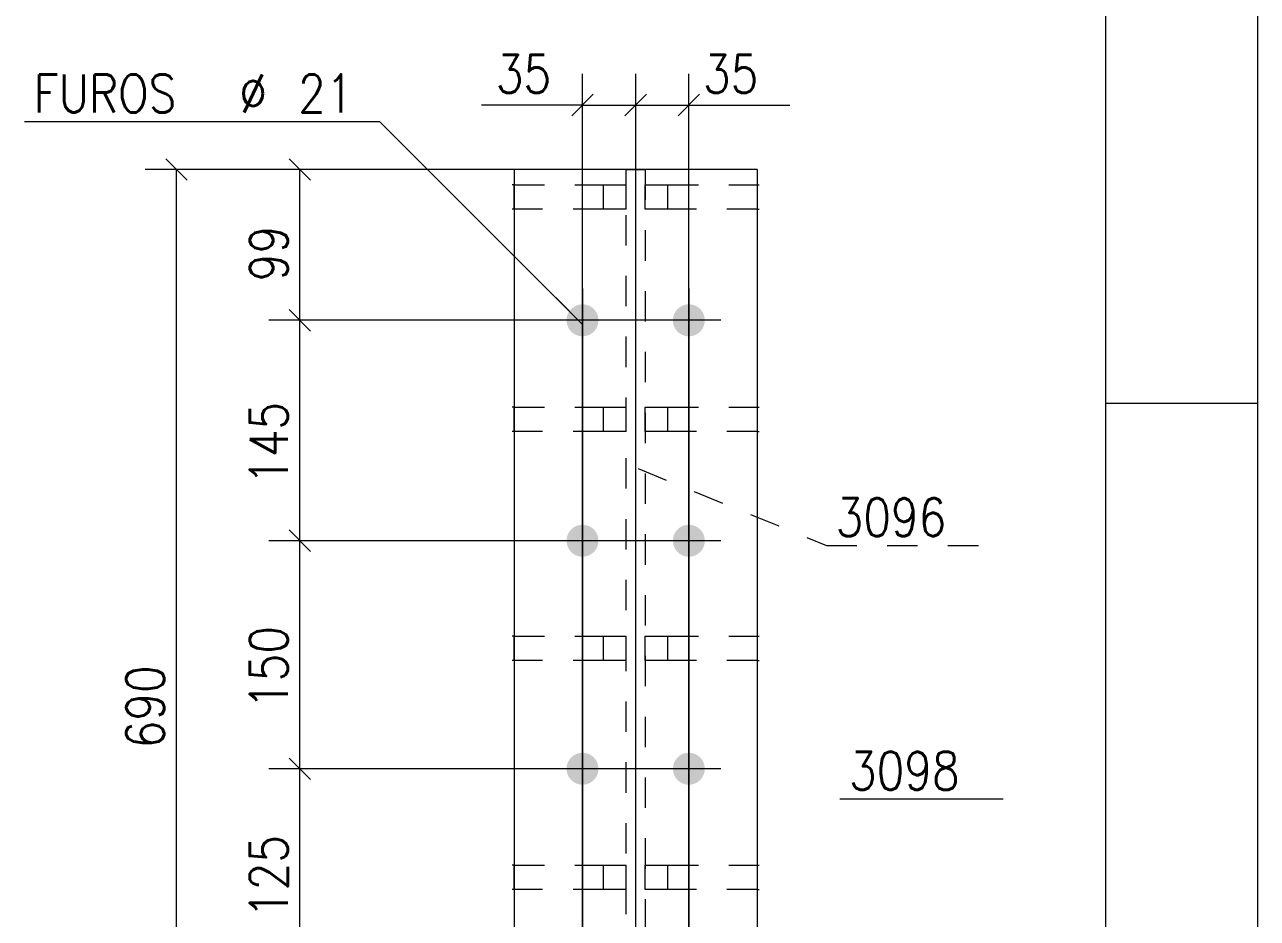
# Model space of a CAD drawing. Header units: millimetres. Extents: x 2 to 845, y 5 to 599.
# Drawn here: x 763.8 to 845, y 268.1 to 326.9 of the extents above; entities that cross this region are included whole.
import ezdxf

# ---------------------------------------------------------------- set-up
doc = ezdxf.new("R2010")
doc.units = ezdxf.units.MM
doc.linetypes.add('XKITLINE00', pattern=[0])
doc.linetypes.add('XKITLINE02', pattern=[4, 2, -2])
for name, color, linetype, lineweight in [('Cota', 4, 'Continuous', 0), ('Marca da peça', 2, 'Continuous', 0), ('Marca do parafuso', 4, 'Continuous', 0), ('Outro tipo de objeto', 7, 'Continuous', 0), ('Parafuso', 3, 'Continuous', 0), ('Peça', 2, 'Continuous', 0)]:
    doc.layers.add(name, color=color, linetype=linetype, lineweight=lineweight)
doc.styles.add('ROMANS', font='ROMANS__.TTF')

msp = doc.modelspace()

# ---------------------------------------------------------------- hatches: boundary and pattern name
at = {"layer": 'Parafuso'}
for points in [[(801.622, 307.421), (801.622, 307.395), (801.62, 307.369), (801.618, 307.343), (801.615, 307.318), (801.611, 307.292), (801.607, 307.267), (801.603, 307.241), (801.597, 307.216), (801.591, 307.191), (801.585, 307.166), (801.578, 307.142), (801.57, 307.117), (801.561, 307.093), (801.552, 307.068), (801.543, 307.044), (801.533, 307.021), (801.522, 306.997), (801.511, 306.974), (801.499, 306.951), (801.486, 306.929), (801.473, 306.906), (801.46, 306.885), (801.446, 306.863), (801.431, 306.842), (801.416, 306.821), (801.401, 306.8), (801.384, 306.78), (801.368, 306.76), (801.351, 306.741), (801.333, 306.722), (801.315, 306.704), (801.297, 306.686), (801.278, 306.668), (801.259, 306.651), (801.239, 306.635), (801.219, 306.619), (801.198, 306.603), (801.177, 306.588), (801.156, 306.573), (801.135, 306.559), (801.113, 306.546), (801.09, 306.533), (801.068, 306.52), (801.045, 306.508), (801.022, 306.497), (800.998, 306.486), (800.975, 306.476), (800.951, 306.467), (800.927, 306.458), (800.902, 306.449), (800.878, 306.442), (800.853, 306.434), (800.828, 306.428), (800.803, 306.422), (800.778, 306.416), (800.752, 306.412), (800.727, 306.408), (800.701, 306.404), (800.676, 306.401), (800.65, 306.399), (800.624, 306.398), (800.599, 306.397), (800.573, 306.396), (800.547, 306.397), (800.521, 306.398), (800.496, 306.399), (800.47, 306.401), (800.444, 306.404), (800.419, 306.408), (800.393, 306.412), (800.368, 306.416), (800.343, 306.422), (800.318, 306.428), (800.293, 306.434), (800.268, 306.442), (800.243, 306.449), (800.219, 306.458), (800.195, 306.467), (800.171, 306.476), (800.147, 306.486), (800.124, 306.497), (800.101, 306.508), (800.078, 306.52), (800.055, 306.533), (800.033, 306.546), (800.011, 306.559), (799.989, 306.573), (799.968, 306.588), (799.947, 306.603), (799.927, 306.619), (799.907, 306.635), (799.887, 306.651), (799.868, 306.668), (799.849, 306.686), (799.83, 306.704), (799.812, 306.722), (799.795, 306.741), (799.778, 306.76), (799.761, 306.78), (799.745, 306.8), (799.729, 306.821), (799.714, 306.842), (799.7, 306.863), (799.686, 306.885), (799.672, 306.906), (799.659, 306.929), (799.647, 306.951), (799.635, 306.974), (799.624, 306.997), (799.613, 307.021), (799.603, 307.044), (799.593, 307.068), (799.584, 307.093), (799.576, 307.117), (799.568, 307.142), (799.561, 307.166), (799.554, 307.191), (799.548, 307.216), (799.543, 307.241), (799.538, 307.267), (799.534, 307.292), (799.531, 307.318), (799.528, 307.343), (799.526, 307.369), (799.524, 307.395), (799.523, 307.421), (799.523, 307.446), (799.523, 307.472), (799.524, 307.498), (799.526, 307.524), (799.528, 307.549), (799.531, 307.575), (799.534, 307.6), (799.538, 307.626), (799.543, 307.651), (799.548, 307.676), (799.554, 307.701), (799.561, 307.726), (799.568, 307.751), (799.576, 307.776), (799.584, 307.8), (799.593, 307.824), (799.603, 307.848), (799.613, 307.872), (799.624, 307.895), (799.635, 307.918), (799.647, 307.941), (799.659, 307.964), (799.672, 307.986), (799.686, 308.008), (799.7, 308.03), (799.714, 308.051), (799.729, 308.072), (799.745, 308.092), (799.761, 308.112), (799.778, 308.132), (799.795, 308.151), (799.812, 308.17), (799.83, 308.189), (799.849, 308.207), (799.868, 308.224), (799.887, 308.241), (799.907, 308.258), (799.927, 308.274), (799.947, 308.29), (799.968, 308.305), (799.989, 308.319), (800.011, 308.333), (800.033, 308.347), (800.055, 308.36), (800.078, 308.372), (800.101, 308.384), (800.124, 308.395), (800.147, 308.406), (800.171, 308.416), (800.195, 308.426), (800.219, 308.435), (800.243, 308.443), (800.268, 308.451), (800.293, 308.458), (800.318, 308.465), (800.343, 308.471), (800.368, 308.476), (800.393, 308.481), (800.419, 308.485), (800.444, 308.488), (800.47, 308.491), (800.496, 308.493), (800.521, 308.495), (800.547, 308.496), (800.573, 308.496), (800.599, 308.496), (800.624, 308.495), (800.65, 308.493), (800.676, 308.491), (800.701, 308.488), (800.727, 308.485), (800.752, 308.481), (800.778, 308.476), (800.803, 308.471), (800.828, 308.465), (800.853, 308.458), (800.878, 308.451), (800.902, 308.443), (800.927, 308.435), (800.951, 308.426), (800.975, 308.416), (800.998, 308.406), (801.022, 308.395), (801.045, 308.384), (801.068, 308.372), (801.09, 308.36), (801.113, 308.347), (801.135, 308.333), (801.156, 308.319), (801.177, 308.305), (801.198, 308.29), (801.219, 308.274), (801.239, 308.258), (801.259, 308.241), (801.278, 308.224), (801.297, 308.207), (801.315, 308.189), (801.333, 308.17), (801.351, 308.151), (801.368, 308.132), (801.384, 308.112), (801.401, 308.092), (801.416, 308.072), (801.431, 308.051), (801.446, 308.03), (801.46, 308.008), (801.473, 307.986), (801.486, 307.964), (801.499, 307.941), (801.511, 307.918), (801.522, 307.895), (801.533, 307.872), (801.543, 307.848), (801.552, 307.824), (801.561, 307.8), (801.57, 307.776), (801.578, 307.751), (801.585, 307.726), (801.591, 307.701), (801.597, 307.676), (801.603, 307.651), (801.607, 307.626), (801.611, 307.6), (801.615, 307.575), (801.618, 307.549), (801.62, 307.524), (801.622, 307.498), (801.622, 307.472), (801.623, 307.446)], [(808.622, 307.421), (808.622, 307.395), (808.62, 307.369), (808.618, 307.343), (808.615, 307.318), (808.611, 307.292), (808.607, 307.267), (808.603, 307.241), (808.597, 307.216), (808.591, 307.191), (808.585, 307.166), (808.578, 307.142), (808.57, 307.117), (808.561, 307.093), (808.552, 307.068), (808.543, 307.044), (808.533, 307.021), (808.522, 306.997), (808.511, 306.974), (808.499, 306.951), (808.486, 306.929), (808.473, 306.906), (808.46, 306.885), (808.446, 306.863), (808.431, 306.842), (808.416, 306.821), (808.401, 306.8), (808.384, 306.78), (808.368, 306.76), (808.351, 306.741), (808.333, 306.722), (808.315, 306.704), (808.297, 306.686), (808.278, 306.668), (808.259, 306.651), (808.239, 306.635), (808.219, 306.619), (808.198, 306.603), (808.177, 306.588), (808.156, 306.573), (808.135, 306.559), (808.113, 306.546), (808.09, 306.533), (808.068, 306.52), (808.045, 306.508), (808.022, 306.497), (807.998, 306.486), (807.975, 306.476), (807.951, 306.467), (807.927, 306.458), (807.902, 306.449), (807.878, 306.442), (807.853, 306.434), (807.828, 306.428), (807.803, 306.422), (807.778, 306.416), (807.752, 306.412), (807.727, 306.408), (807.701, 306.404), (807.676, 306.401), (807.65, 306.399), (807.624, 306.398), (807.599, 306.397), (807.573, 306.396), (807.547, 306.397), (807.521, 306.398), (807.496, 306.399), (807.47, 306.401), (807.444, 306.404), (807.419, 306.408), (807.393, 306.412), (807.368, 306.416), (807.343, 306.422), (807.318, 306.428), (807.293, 306.434), (807.268, 306.442), (807.243, 306.449), (807.219, 306.458), (807.195, 306.467), (807.171, 306.476), (807.147, 306.486), (807.124, 306.497), (807.101, 306.508), (807.078, 306.52), (807.055, 306.533), (807.033, 306.546), (807.011, 306.559), (806.989, 306.573), (806.968, 306.588), (806.947, 306.603), (806.927, 306.619), (806.907, 306.635), (806.887, 306.651), (806.868, 306.668), (806.849, 306.686), (806.83, 306.704), (806.812, 306.722), (806.795, 306.741), (806.778, 306.76), (806.761, 306.78), (806.745, 306.8), (806.729, 306.821), (806.714, 306.842), (806.7, 306.863), (806.686, 306.885), (806.672, 306.906), (806.659, 306.929), (806.647, 306.951), (806.635, 306.974), (806.624, 306.997), (806.613, 307.021), (806.603, 307.044), (806.593, 307.068), (806.584, 307.093), (806.576, 307.117), (806.568, 307.142), (806.561, 307.166), (806.554, 307.191), (806.548, 307.216), (806.543, 307.241), (806.538, 307.267), (806.534, 307.292), (806.531, 307.318), (806.528, 307.343), (806.526, 307.369), (806.524, 307.395), (806.523, 307.421), (806.523, 307.446), (806.523, 307.472), (806.524, 307.498), (806.526, 307.524), (806.528, 307.549), (806.531, 307.575), (806.534, 307.6), (806.538, 307.626), (806.543, 307.651), (806.548, 307.676), (806.554, 307.701), (806.561, 307.726), (806.568, 307.751), (806.576, 307.776), (806.584, 307.8), (806.593, 307.824), (806.603, 307.848), (806.613, 307.872), (806.624, 307.895), (806.635, 307.918), (806.647, 307.941), (806.659, 307.964), (806.672, 307.986), (806.686, 308.008), (806.7, 308.03), (806.714, 308.051), (806.729, 308.072), (806.745, 308.092), (806.761, 308.112), (806.778, 308.132), (806.795, 308.151), (806.812, 308.17), (806.83, 308.189), (806.849, 308.207), (806.868, 308.224), (806.887, 308.241), (806.907, 308.258), (806.927, 308.274), (806.947, 308.29), (806.968, 308.305), (806.989, 308.319), (807.011, 308.333), (807.033, 308.347), (807.055, 308.36), (807.078, 308.372), (807.101, 308.384), (807.124, 308.395), (807.147, 308.406), (807.171, 308.416), (807.195, 308.426), (807.219, 308.435), (807.243, 308.443), (807.268, 308.451), (807.293, 308.458), (807.318, 308.465), (807.343, 308.471), (807.368, 308.476), (807.393, 308.481), (807.419, 308.485), (807.444, 308.488), (807.47, 308.491), (807.496, 308.493), (807.521, 308.495), (807.547, 308.496), (807.573, 308.496), (807.599, 308.496), (807.624, 308.495), (807.65, 308.493), (807.676, 308.491), (807.701, 308.488), (807.727, 308.485), (807.752, 308.481), (807.778, 308.476), (807.803, 308.471), (807.828, 308.465), (807.853, 308.458), (807.878, 308.451), (807.902, 308.443), (807.927, 308.435), (807.951, 308.426), (807.975, 308.416), (807.998, 308.406), (808.022, 308.395), (808.045, 308.384), (808.068, 308.372), (808.09, 308.36), (808.113, 308.347), (808.135, 308.333), (808.156, 308.319), (808.177, 308.305), (808.198, 308.29), (808.219, 308.274), (808.239, 308.258), (808.259, 308.241), (808.278, 308.224), (808.297, 308.207), (808.315, 308.189), (808.333, 308.17), (808.351, 308.151), (808.368, 308.132), (808.384, 308.112), (808.401, 308.092), (808.416, 308.072), (808.431, 308.051), (808.446, 308.03), (808.46, 308.008), (808.473, 307.986), (808.486, 307.964), (808.499, 307.941), (808.511, 307.918), (808.522, 307.895), (808.533, 307.872), (808.543, 307.848), (808.552, 307.824), (808.561, 307.8), (808.57, 307.776), (808.578, 307.751), (808.585, 307.726), (808.591, 307.701), (808.597, 307.676), (808.603, 307.651), (808.607, 307.626), (808.611, 307.6), (808.615, 307.575), (808.618, 307.549), (808.62, 307.524), (808.622, 307.498), (808.622, 307.472), (808.623, 307.446)], [(801.622, 292.921), (801.622, 292.895), (801.62, 292.869), (801.618, 292.843), (801.615, 292.818), (801.611, 292.792), (801.607, 292.767), (801.603, 292.741), (801.597, 292.716), (801.591, 292.691), (801.585, 292.666), (801.578, 292.642), (801.57, 292.617), (801.561, 292.593), (801.552, 292.568), (801.543, 292.544), (801.533, 292.521), (801.522, 292.497), (801.511, 292.474), (801.499, 292.451), (801.486, 292.429), (801.473, 292.406), (801.46, 292.385), (801.446, 292.363), (801.431, 292.342), (801.416, 292.321), (801.401, 292.3), (801.384, 292.28), (801.368, 292.26), (801.351, 292.241), (801.333, 292.222), (801.315, 292.204), (801.297, 292.186), (801.278, 292.168), (801.259, 292.151), (801.239, 292.135), (801.219, 292.119), (801.198, 292.103), (801.177, 292.088), (801.156, 292.073), (801.135, 292.059), (801.113, 292.046), (801.09, 292.033), (801.068, 292.02), (801.045, 292.008), (801.022, 291.997), (800.998, 291.986), (800.975, 291.976), (800.951, 291.967), (800.927, 291.958), (800.902, 291.949), (800.878, 291.942), (800.853, 291.934), (800.828, 291.928), (800.803, 291.922), (800.778, 291.916), (800.752, 291.912), (800.727, 291.908), (800.701, 291.904), (800.676, 291.901), (800.65, 291.899), (800.624, 291.898), (800.599, 291.897), (800.573, 291.896), (800.547, 291.897), (800.521, 291.898), (800.496, 291.899), (800.47, 291.901), (800.444, 291.904), (800.419, 291.908), (800.393, 291.912), (800.368, 291.916), (800.343, 291.922), (800.318, 291.928), (800.293, 291.934), (800.268, 291.942), (800.243, 291.949), (800.219, 291.958), (800.195, 291.967), (800.171, 291.976), (800.147, 291.986), (800.124, 291.997), (800.101, 292.008), (800.078, 292.02), (800.055, 292.033), (800.033, 292.046), (800.011, 292.059), (799.989, 292.073), (799.968, 292.088), (799.947, 292.103), (799.927, 292.119), (799.907, 292.135), (799.887, 292.151), (799.868, 292.168), (799.849, 292.186), (799.83, 292.204), (799.812, 292.222), (799.795, 292.241), (799.778, 292.26), (799.761, 292.28), (799.745, 292.3), (799.729, 292.321), (799.714, 292.342), (799.7, 292.363), (799.686, 292.385), (799.672, 292.406), (799.659, 292.429), (799.647, 292.451), (799.635, 292.474), (799.624, 292.497), (799.613, 292.521), (799.603, 292.544), (799.593, 292.568), (799.584, 292.593), (799.576, 292.617), (799.568, 292.642), (799.561, 292.666), (799.554, 292.691), (799.548, 292.716), (799.543, 292.741), (799.538, 292.767), (799.534, 292.792), (799.531, 292.818), (799.528, 292.843), (799.526, 292.869), (799.524, 292.895), (799.523, 292.921), (799.523, 292.946), (799.523, 292.972), (799.524, 292.998), (799.526, 293.024), (799.528, 293.049), (799.531, 293.075), (799.534, 293.1), (799.538, 293.126), (799.543, 293.151), (799.548, 293.176), (799.554, 293.201), (799.561, 293.226), (799.568, 293.251), (799.576, 293.276), (799.584, 293.3), (799.593, 293.324), (799.603, 293.348), (799.613, 293.372), (799.624, 293.395), (799.635, 293.418), (799.647, 293.441), (799.659, 293.464), (799.672, 293.486), (799.686, 293.508), (799.7, 293.53), (799.714, 293.551), (799.729, 293.572), (799.745, 293.592), (799.761, 293.612), (799.778, 293.632), (799.795, 293.651), (799.812, 293.67), (799.83, 293.689), (799.849, 293.707), (799.868, 293.724), (799.887, 293.741), (799.907, 293.758), (799.927, 293.774), (799.947, 293.79), (799.968, 293.805), (799.989, 293.819), (800.011, 293.833), (800.033, 293.847), (800.055, 293.86), (800.078, 293.872), (800.101, 293.884), (800.124, 293.895), (800.147, 293.906), (800.171, 293.916), (800.195, 293.926), (800.219, 293.935), (800.243, 293.943), (800.268, 293.951), (800.293, 293.958), (800.318, 293.965), (800.343, 293.971), (800.368, 293.976), (800.393, 293.981), (800.419, 293.985), (800.444, 293.988), (800.47, 293.991), (800.496, 293.993), (800.521, 293.995), (800.547, 293.996), (800.573, 293.996), (800.599, 293.996), (800.624, 293.995), (800.65, 293.993), (800.676, 293.991), (800.701, 293.988), (800.727, 293.985), (800.752, 293.981), (800.778, 293.976), (800.803, 293.971), (800.828, 293.965), (800.853, 293.958), (800.878, 293.951), (800.902, 293.943), (800.927, 293.935), (800.951, 293.926), (800.975, 293.916), (800.998, 293.906), (801.022, 293.895), (801.045, 293.884), (801.068, 293.872), (801.09, 293.86), (801.113, 293.847), (801.135, 293.833), (801.156, 293.819), (801.177, 293.805), (801.198, 293.79), (801.219, 293.774), (801.239, 293.758), (801.259, 293.741), (801.278, 293.724), (801.297, 293.707), (801.315, 293.689), (801.333, 293.67), (801.351, 293.651), (801.368, 293.632), (801.384, 293.612), (801.401, 293.592), (801.416, 293.572), (801.431, 293.551), (801.446, 293.53), (801.46, 293.508), (801.473, 293.486), (801.486, 293.464), (801.499, 293.441), (801.511, 293.418), (801.522, 293.395), (801.533, 293.372), (801.543, 293.348), (801.552, 293.324), (801.561, 293.3), (801.57, 293.276), (801.578, 293.251), (801.585, 293.226), (801.591, 293.201), (801.597, 293.176), (801.603, 293.151), (801.607, 293.126), (801.611, 293.1), (801.615, 293.075), (801.618, 293.049), (801.62, 293.024), (801.622, 292.998), (801.622, 292.972), (801.623, 292.946)], [(808.622, 292.921), (808.622, 292.895), (808.62, 292.869), (808.618, 292.843), (808.615, 292.818), (808.611, 292.792), (808.607, 292.767), (808.603, 292.741), (808.597, 292.716), (808.591, 292.691), (808.585, 292.666), (808.578, 292.642), (808.57, 292.617), (808.561, 292.593), (808.552, 292.568), (808.543, 292.544), (808.533, 292.521), (808.522, 292.497), (808.511, 292.474), (808.499, 292.451), (808.486, 292.429), (808.473, 292.406), (808.46, 292.385), (808.446, 292.363), (808.431, 292.342), (808.416, 292.321), (808.401, 292.3), (808.384, 292.28), (808.368, 292.26), (808.351, 292.241), (808.333, 292.222), (808.315, 292.204), (808.297, 292.186), (808.278, 292.168), (808.259, 292.151), (808.239, 292.135), (808.219, 292.119), (808.198, 292.103), (808.177, 292.088), (808.156, 292.073), (808.135, 292.059), (808.113, 292.046), (808.09, 292.033), (808.068, 292.02), (808.045, 292.008), (808.022, 291.997), (807.998, 291.986), (807.975, 291.976), (807.951, 291.967), (807.927, 291.958), (807.902, 291.949), (807.878, 291.942), (807.853, 291.934), (807.828, 291.928), (807.803, 291.922), (807.778, 291.916), (807.752, 291.912), (807.727, 291.908), (807.701, 291.904), (807.676, 291.901), (807.65, 291.899), (807.624, 291.898), (807.599, 291.897), (807.573, 291.896), (807.547, 291.897), (807.521, 291.898), (807.496, 291.899), (807.47, 291.901), (807.444, 291.904), (807.419, 291.908), (807.393, 291.912), (807.368, 291.916), (807.343, 291.922), (807.318, 291.928), (807.293, 291.934), (807.268, 291.942), (807.243, 291.949), (807.219, 291.958), (807.195, 291.967), (807.171, 291.976), (807.147, 291.986), (807.124, 291.997), (807.101, 292.008), (807.078, 292.02), (807.055, 292.033), (807.033, 292.046), (807.011, 292.059), (806.989, 292.073), (806.968, 292.088), (806.947, 292.103), (806.927, 292.119), (806.907, 292.135), (806.887, 292.151), (806.868, 292.168), (806.849, 292.186), (806.83, 292.204), (806.812, 292.222), (806.795, 292.241), (806.778, 292.26), (806.761, 292.28), (806.745, 292.3), (806.729, 292.321), (806.714, 292.342), (806.7, 292.363), (806.686, 292.385), (806.672, 292.406), (806.659, 292.429), (806.647, 292.451), (806.635, 292.474), (806.624, 292.497), (806.613, 292.521), (806.603, 292.544), (806.593, 292.568), (806.584, 292.593), (806.576, 292.617), (806.568, 292.642), (806.561, 292.666), (806.554, 292.691), (806.548, 292.716), (806.543, 292.741), (806.538, 292.767), (806.534, 292.792), (806.531, 292.818), (806.528, 292.843), (806.526, 292.869), (806.524, 292.895), (806.523, 292.921), (806.523, 292.946), (806.523, 292.972), (806.524, 292.998), (806.526, 293.024), (806.528, 293.049), (806.531, 293.075), (806.534, 293.1), (806.538, 293.126), (806.543, 293.151), (806.548, 293.176), (806.554, 293.201), (806.561, 293.226), (806.568, 293.251), (806.576, 293.276), (806.584, 293.3), (806.593, 293.324), (806.603, 293.348), (806.613, 293.372), (806.624, 293.395), (806.635, 293.418), (806.647, 293.441), (806.659, 293.464), (806.672, 293.486), (806.686, 293.508), (806.7, 293.53), (806.714, 293.551), (806.729, 293.572), (806.745, 293.592), (806.761, 293.612), (806.778, 293.632), (806.795, 293.651), (806.812, 293.67), (806.83, 293.689), (806.849, 293.707), (806.868, 293.724), (806.887, 293.741), (806.907, 293.758), (806.927, 293.774), (806.947, 293.79), (806.968, 293.805), (806.989, 293.819), (807.011, 293.833), (807.033, 293.847), (807.055, 293.86), (807.078, 293.872), (807.101, 293.884), (807.124, 293.895), (807.147, 293.906), (807.171, 293.916), (807.195, 293.926), (807.219, 293.935), (807.243, 293.943), (807.268, 293.951), (807.293, 293.958), (807.318, 293.965), (807.343, 293.971), (807.368, 293.976), (807.393, 293.981), (807.419, 293.985), (807.444, 293.988), (807.47, 293.991), (807.496, 293.993), (807.521, 293.995), (807.547, 293.996), (807.573, 293.996), (807.599, 293.996), (807.624, 293.995), (807.65, 293.993), (807.676, 293.991), (807.701, 293.988), (807.727, 293.985), (807.752, 293.981), (807.778, 293.976), (807.803, 293.971), (807.828, 293.965), (807.853, 293.958), (807.878, 293.951), (807.902, 293.943), (807.927, 293.935), (807.951, 293.926), (807.975, 293.916), (807.998, 293.906), (808.022, 293.895), (808.045, 293.884), (808.068, 293.872), (808.09, 293.86), (808.113, 293.847), (808.135, 293.833), (808.156, 293.819), (808.177, 293.805), (808.198, 293.79), (808.219, 293.774), (808.239, 293.758), (808.259, 293.741), (808.278, 293.724), (808.297, 293.707), (808.315, 293.689), (808.333, 293.67), (808.351, 293.651), (808.368, 293.632), (808.384, 293.612), (808.401, 293.592), (808.416, 293.572), (808.431, 293.551), (808.446, 293.53), (808.46, 293.508), (808.473, 293.486), (808.486, 293.464), (808.499, 293.441), (808.511, 293.418), (808.522, 293.395), (808.533, 293.372), (808.543, 293.348), (808.552, 293.324), (808.561, 293.3), (808.57, 293.276), (808.578, 293.251), (808.585, 293.226), (808.591, 293.201), (808.597, 293.176), (808.603, 293.151), (808.607, 293.126), (808.611, 293.1), (808.615, 293.075), (808.618, 293.049), (808.62, 293.024), (808.622, 292.998), (808.622, 292.972), (808.623, 292.946)], [(801.622, 277.921), (801.622, 277.895), (801.62, 277.869), (801.618, 277.843), (801.615, 277.818), (801.611, 277.792), (801.607, 277.767), (801.603, 277.741), (801.597, 277.716), (801.591, 277.691), (801.585, 277.666), (801.578, 277.642), (801.57, 277.617), (801.561, 277.593), (801.552, 277.568), (801.543, 277.544), (801.533, 277.521), (801.522, 277.497), (801.511, 277.474), (801.499, 277.451), (801.486, 277.429), (801.473, 277.406), (801.46, 277.385), (801.446, 277.363), (801.431, 277.342), (801.416, 277.321), (801.401, 277.3), (801.384, 277.28), (801.368, 277.26), (801.351, 277.241), (801.333, 277.222), (801.315, 277.204), (801.297, 277.186), (801.278, 277.168), (801.259, 277.151), (801.239, 277.135), (801.219, 277.119), (801.198, 277.103), (801.177, 277.088), (801.156, 277.073), (801.135, 277.059), (801.113, 277.046), (801.09, 277.033), (801.068, 277.02), (801.045, 277.008), (801.022, 276.997), (800.998, 276.986), (800.975, 276.976), (800.951, 276.967), (800.927, 276.958), (800.902, 276.949), (800.878, 276.942), (800.853, 276.934), (800.828, 276.928), (800.803, 276.922), (800.778, 276.916), (800.752, 276.912), (800.727, 276.908), (800.701, 276.904), (800.676, 276.901), (800.65, 276.899), (800.624, 276.898), (800.599, 276.897), (800.573, 276.896), (800.547, 276.897), (800.521, 276.898), (800.496, 276.899), (800.47, 276.901), (800.444, 276.904), (800.419, 276.908), (800.393, 276.912), (800.368, 276.916), (800.343, 276.922), (800.318, 276.928), (800.293, 276.934), (800.268, 276.942), (800.243, 276.949), (800.219, 276.958), (800.195, 276.967), (800.171, 276.976), (800.147, 276.986), (800.124, 276.997), (800.101, 277.008), (800.078, 277.02), (800.055, 277.033), (800.033, 277.046), (800.011, 277.059), (799.989, 277.073), (799.968, 277.088), (799.947, 277.103), (799.927, 277.119), (799.907, 277.135), (799.887, 277.151), (799.868, 277.168), (799.849, 277.186), (799.83, 277.204), (799.812, 277.222), (799.795, 277.241), (799.778, 277.26), (799.761, 277.28), (799.745, 277.3), (799.729, 277.321), (799.714, 277.342), (799.7, 277.363), (799.686, 277.385), (799.672, 277.406), (799.659, 277.429), (799.647, 277.451), (799.635, 277.474), (799.624, 277.497), (799.613, 277.521), (799.603, 277.544), (799.593, 277.568), (799.584, 277.593), (799.576, 277.617), (799.568, 277.642), (799.561, 277.666), (799.554, 277.691), (799.548, 277.716), (799.543, 277.741), (799.538, 277.767), (799.534, 277.792), (799.531, 277.818), (799.528, 277.843), (799.526, 277.869), (799.524, 277.895), (799.523, 277.921), (799.523, 277.946), (799.523, 277.972), (799.524, 277.998), (799.526, 278.024), (799.528, 278.049), (799.531, 278.075), (799.534, 278.1), (799.538, 278.126), (799.543, 278.151), (799.548, 278.176), (799.554, 278.201), (799.561, 278.226), (799.568, 278.251), (799.576, 278.276), (799.584, 278.3), (799.593, 278.324), (799.603, 278.348), (799.613, 278.372), (799.624, 278.395), (799.635, 278.418), (799.647, 278.441), (799.659, 278.464), (799.672, 278.486), (799.686, 278.508), (799.7, 278.53), (799.714, 278.551), (799.729, 278.572), (799.745, 278.592), (799.761, 278.612), (799.778, 278.632), (799.795, 278.651), (799.812, 278.67), (799.83, 278.689), (799.849, 278.707), (799.868, 278.724), (799.887, 278.741), (799.907, 278.758), (799.927, 278.774), (799.947, 278.79), (799.968, 278.805), (799.989, 278.819), (800.011, 278.833), (800.033, 278.847), (800.055, 278.86), (800.078, 278.872), (800.101, 278.884), (800.124, 278.895), (800.147, 278.906), (800.171, 278.916), (800.195, 278.926), (800.219, 278.935), (800.243, 278.943), (800.268, 278.951), (800.293, 278.958), (800.318, 278.965), (800.343, 278.971), (800.368, 278.976), (800.393, 278.981), (800.419, 278.985), (800.444, 278.988), (800.47, 278.991), (800.496, 278.993), (800.521, 278.995), (800.547, 278.996), (800.573, 278.996), (800.599, 278.996), (800.624, 278.995), (800.65, 278.993), (800.676, 278.991), (800.701, 278.988), (800.727, 278.985), (800.752, 278.981), (800.778, 278.976), (800.803, 278.971), (800.828, 278.965), (800.853, 278.958), (800.878, 278.951), (800.902, 278.943), (800.927, 278.935), (800.951, 278.926), (800.975, 278.916), (800.998, 278.906), (801.022, 278.895), (801.045, 278.884), (801.068, 278.872), (801.09, 278.86), (801.113, 278.847), (801.135, 278.833), (801.156, 278.819), (801.177, 278.805), (801.198, 278.79), (801.219, 278.774), (801.239, 278.758), (801.259, 278.741), (801.278, 278.724), (801.297, 278.707), (801.315, 278.689), (801.333, 278.67), (801.351, 278.651), (801.368, 278.632), (801.384, 278.612), (801.401, 278.592), (801.416, 278.572), (801.431, 278.551), (801.446, 278.53), (801.46, 278.508), (801.473, 278.486), (801.486, 278.464), (801.499, 278.441), (801.511, 278.418), (801.522, 278.395), (801.533, 278.372), (801.543, 278.348), (801.552, 278.324), (801.561, 278.3), (801.57, 278.276), (801.578, 278.251), (801.585, 278.226), (801.591, 278.201), (801.597, 278.176), (801.603, 278.151), (801.607, 278.126), (801.611, 278.1), (801.615, 278.075), (801.618, 278.049), (801.62, 278.024), (801.622, 277.998), (801.622, 277.972), (801.623, 277.946)], [(808.622, 277.921), (808.622, 277.895), (808.62, 277.869), (808.618, 277.843), (808.615, 277.818), (808.611, 277.792), (808.607, 277.767), (808.603, 277.741), (808.597, 277.716), (808.591, 277.691), (808.585, 277.666), (808.578, 277.642), (808.57, 277.617), (808.561, 277.593), (808.552, 277.568), (808.543, 277.544), (808.533, 277.521), (808.522, 277.497), (808.511, 277.474), (808.499, 277.451), (808.486, 277.429), (808.473, 277.406), (808.46, 277.385), (808.446, 277.363), (808.431, 277.342), (808.416, 277.321), (808.401, 277.3), (808.384, 277.28), (808.368, 277.26), (808.351, 277.241), (808.333, 277.222), (808.315, 277.204), (808.297, 277.186), (808.278, 277.168), (808.259, 277.151), (808.239, 277.135), (808.219, 277.119), (808.198, 277.103), (808.177, 277.088), (808.156, 277.073), (808.135, 277.059), (808.113, 277.046), (808.09, 277.033), (808.068, 277.02), (808.045, 277.008), (808.022, 276.997), (807.998, 276.986), (807.975, 276.976), (807.951, 276.967), (807.927, 276.958), (807.902, 276.949), (807.878, 276.942), (807.853, 276.934), (807.828, 276.928), (807.803, 276.922), (807.778, 276.916), (807.752, 276.912), (807.727, 276.908), (807.701, 276.904), (807.676, 276.901), (807.65, 276.899), (807.624, 276.898), (807.599, 276.897), (807.573, 276.896), (807.547, 276.897), (807.521, 276.898), (807.496, 276.899), (807.47, 276.901), (807.444, 276.904), (807.419, 276.908), (807.393, 276.912), (807.368, 276.916), (807.343, 276.922), (807.318, 276.928), (807.293, 276.934), (807.268, 276.942), (807.243, 276.949), (807.219, 276.958), (807.195, 276.967), (807.171, 276.976), (807.147, 276.986), (807.124, 276.997), (807.101, 277.008), (807.078, 277.02), (807.055, 277.033), (807.033, 277.046), (807.011, 277.059), (806.989, 277.073), (806.968, 277.088), (806.947, 277.103), (806.927, 277.119), (806.907, 277.135), (806.887, 277.151), (806.868, 277.168), (806.849, 277.186), (806.83, 277.204), (806.812, 277.222), (806.795, 277.241), (806.778, 277.26), (806.761, 277.28), (806.745, 277.3), (806.729, 277.321), (806.714, 277.342), (806.7, 277.363), (806.686, 277.385), (806.672, 277.406), (806.659, 277.429), (806.647, 277.451), (806.635, 277.474), (806.624, 277.497), (806.613, 277.521), (806.603, 277.544), (806.593, 277.568), (806.584, 277.593), (806.576, 277.617), (806.568, 277.642), (806.561, 277.666), (806.554, 277.691), (806.548, 277.716), (806.543, 277.741), (806.538, 277.767), (806.534, 277.792), (806.531, 277.818), (806.528, 277.843), (806.526, 277.869), (806.524, 277.895), (806.523, 277.921), (806.523, 277.946), (806.523, 277.972), (806.524, 277.998), (806.526, 278.024), (806.528, 278.049), (806.531, 278.075), (806.534, 278.1), (806.538, 278.126), (806.543, 278.151), (806.548, 278.176), (806.554, 278.201), (806.561, 278.226), (806.568, 278.251), (806.576, 278.276), (806.584, 278.3), (806.593, 278.324), (806.603, 278.348), (806.613, 278.372), (806.624, 278.395), (806.635, 278.418), (806.647, 278.441), (806.659, 278.464), (806.672, 278.486), (806.686, 278.508), (806.7, 278.53), (806.714, 278.551), (806.729, 278.572), (806.745, 278.592), (806.761, 278.612), (806.778, 278.632), (806.795, 278.651), (806.812, 278.67), (806.83, 278.689), (806.849, 278.707), (806.868, 278.724), (806.887, 278.741), (806.907, 278.758), (806.927, 278.774), (806.947, 278.79), (806.968, 278.805), (806.989, 278.819), (807.011, 278.833), (807.033, 278.847), (807.055, 278.86), (807.078, 278.872), (807.101, 278.884), (807.124, 278.895), (807.147, 278.906), (807.171, 278.916), (807.195, 278.926), (807.219, 278.935), (807.243, 278.943), (807.268, 278.951), (807.293, 278.958), (807.318, 278.965), (807.343, 278.971), (807.368, 278.976), (807.393, 278.981), (807.419, 278.985), (807.444, 278.988), (807.47, 278.991), (807.496, 278.993), (807.521, 278.995), (807.547, 278.996), (807.573, 278.996), (807.599, 278.996), (807.624, 278.995), (807.65, 278.993), (807.676, 278.991), (807.701, 278.988), (807.727, 278.985), (807.752, 278.981), (807.778, 278.976), (807.803, 278.971), (807.828, 278.965), (807.853, 278.958), (807.878, 278.951), (807.902, 278.943), (807.927, 278.935), (807.951, 278.926), (807.975, 278.916), (807.998, 278.906), (808.022, 278.895), (808.045, 278.884), (808.068, 278.872), (808.09, 278.86), (808.113, 278.847), (808.135, 278.833), (808.156, 278.819), (808.177, 278.805), (808.198, 278.79), (808.219, 278.774), (808.239, 278.758), (808.259, 278.741), (808.278, 278.724), (808.297, 278.707), (808.315, 278.689), (808.333, 278.67), (808.351, 278.651), (808.368, 278.632), (808.384, 278.612), (808.401, 278.592), (808.416, 278.572), (808.431, 278.551), (808.446, 278.53), (808.46, 278.508), (808.473, 278.486), (808.486, 278.464), (808.499, 278.441), (808.511, 278.418), (808.522, 278.395), (808.533, 278.372), (808.543, 278.348), (808.552, 278.324), (808.561, 278.3), (808.57, 278.276), (808.578, 278.251), (808.585, 278.226), (808.591, 278.201), (808.597, 278.176), (808.603, 278.151), (808.607, 278.126), (808.611, 278.1), (808.615, 278.075), (808.618, 278.049), (808.62, 278.024), (808.622, 277.998), (808.622, 277.972), (808.623, 277.946)]]:
    msp.add_hatch(color=7, dxfattribs=at).paths.add_polyline_path(points, flags=17)

# ---------------------------------------------------------------- linework, layer by layer
at = {"layer": 'Cota', "color": 7, "linetype": 'XKITLINE00', "lineweight": 0}
for p, q in [((800.573, 253.946), (800.573, 323.659)), ((804.073, 248.372), (804.073, 323.659)), ((804.073, 248.372), (804.073, 323.659)), ((807.573, 253.946), (807.573, 323.659)), ((801.28, 322.316), (799.866, 320.901)), ((804.78, 322.316), (803.366, 320.901)), ((804.78, 322.316), (803.366, 320.901)), ((808.28, 322.316), (806.866, 320.901)), ((800.573, 321.609), (793.927, 321.609)), ((800.573, 321.609), (793.927, 321.609)), ((800.573, 321.609), (804.073, 321.609)), ((804.073, 321.609), (807.573, 321.609)), ((807.573, 321.609), (814.218, 321.609)), ((807.573, 321.609), (814.218, 321.609)), ((796.073, 317.371), (771.788, 317.371)), ((773.131, 318.078), (774.545, 316.664)), ((773.838, 248.372), (773.838, 317.371)), ((796.073, 317.371), (779.912, 317.371)), ((781.255, 318.078), (782.669, 316.664)), ((781.962, 307.446), (781.962, 317.371)), ((781.255, 308.153), (782.669, 306.739)), ((781.255, 308.153), (782.669, 306.739)), ((807.573, 307.446), (779.912, 307.446)), ((807.573, 307.446), (779.912, 307.446)), ((781.962, 292.946), (781.962, 307.446)), ((800.573, 307.446), (800.573, 236.087)), ((800.573, 307.446), (800.573, 236.087)), ((807.573, 307.446), (807.573, 236.087)), ((807.573, 307.446), (807.573, 236.087)), ((781.255, 293.653), (782.669, 292.239)), ((781.255, 293.653), (782.669, 292.239)), ((807.573, 292.946), (779.912, 292.946)), ((807.573, 292.946), (779.912, 292.946)), ((781.962, 277.946), (781.962, 292.946)), ((781.255, 278.653), (782.669, 277.239)), ((781.255, 278.653), (782.669, 277.239)), ((807.573, 277.946), (779.912, 277.946)), ((807.573, 277.946), (779.912, 277.946)), ((781.962, 265.446), (781.962, 277.946))]:
    msp.add_line(p, q, dxfattribs=at)
at = {"layer": 'Cota', "color": 3}
for p in [(800.573, 321.609), (804.073, 321.609), (804.073, 321.609), (807.573, 321.609), (773.838, 317.371), (781.962, 317.371), (781.962, 307.446), (781.962, 307.446), (781.962, 292.946), (781.962, 292.946), (781.962, 277.946), (781.962, 277.946)]:
    msp.add_point(p, dxfattribs=at)
at = {"layer": 'Marca da peça', "color": 7, "linetype": 'XKITLINE02', "lineweight": 0}
for p, q in [((804.225, 297.69), (816.631, 292.638)), ((816.631, 292.638), (827.372, 292.638))]:
    msp.add_line(p, q, dxfattribs=at)
at = {"layer": 'Marca da peça', "color": 7, "linetype": 'XKITLINE00', "lineweight": 0}
msp.add_line((817.517, 275.964), (828.258, 275.964), dxfattribs=at)
at = {"layer": 'Marca do parafuso', "color": 7, "linetype": 'XKITLINE00', "lineweight": 0}
for p, q in [((763.845, 320.525), (787.215, 320.525)), ((800.577, 307.17), (787.215, 320.525)), ((798.808, 308.938), (800.577, 307.17))]:
    msp.add_line(p, q, dxfattribs=at)
at = {"layer": 'Outro tipo de objeto', "color": 7, "linetype": 'XKITLINE00', "lineweight": 0}
msp.add_line((845, 599), (845, 4.997), dxfattribs=at)
at = {"layer": 'Outro tipo de objeto', "color": 6, "linetype": 'XKITLINE00', "lineweight": 0}
msp.add_line((835, 589), (835, 14.997), dxfattribs=at)
at = {"layer": 'Outro tipo de objeto', "color": 2, "linetype": 'XKITLINE00', "lineweight": 0}
msp.add_line((835, 301.998), (845, 301.998), dxfattribs=at)
at = {"layer": 'Parafuso', "color": 7, "linetype": 'XKITLINE00', "lineweight": 0}
for p, q in [((800.573, 309.546), (800.573, 305.346)), ((807.573, 309.546), (807.573, 305.346)), ((802.673, 307.446), (798.473, 307.446)), ((809.673, 307.446), (805.473, 307.446)), ((800.573, 295.046), (800.573, 290.846)), ((807.573, 295.046), (807.573, 290.846)), ((802.673, 292.946), (798.473, 292.946)), ((809.673, 292.946), (805.473, 292.946)), ((800.573, 280.046), (800.573, 275.846)), ((807.573, 280.046), (807.573, 275.846)), ((802.673, 277.946), (798.473, 277.946)), ((809.673, 277.946), (805.473, 277.946))]:
    msp.add_line(p, q, dxfattribs=at)
at = {"layer": 'Peça', "color": 4, "linetype": 'XKITLINE00', "lineweight": 0}
for p, q in [((812.073, 317.371), (796.073, 317.371)), ((796.073, 317.371), (796.073, 248.372)), ((812.073, 317.371), (812.073, 248.372)), ((796.073, 316.37), (795.939, 316.37)), ((812.073, 316.37), (812.206, 316.37)), ((796.073, 314.77), (795.939, 314.77)), ((812.073, 314.77), (812.206, 314.77)), ((796.073, 301.742), (795.939, 301.742)), ((812.073, 301.742), (812.206, 301.742)), ((796.073, 300.142), (795.939, 300.142)), ((812.073, 300.142), (812.206, 300.142)), ((796.073, 286.669), (795.939, 286.669)), ((812.073, 286.669), (812.206, 286.669)), ((796.073, 285.069), (795.939, 285.069)), ((812.073, 285.069), (812.206, 285.069)), ((796.073, 271.596), (795.939, 271.596)), ((812.073, 271.596), (812.206, 271.596)), ((796.073, 269.996), (795.939, 269.996)), ((812.073, 269.996), (812.206, 269.996))]:
    msp.add_line(p, q, dxfattribs=at)
at = {"layer": 'Peça', "color": 7, "linetype": 'XKITLINE02', "lineweight": 0}
for p, q in [((803.448, 248.372), (803.448, 317.371)), ((803.448, 317.371), (804.698, 317.371)), ((804.698, 317.371), (804.698, 317.371)), ((804.698, 317.371), (804.698, 248.372)), ((796.073, 316.37), (801.948, 316.37)), ((796.073, 314.77), (796.073, 316.37)), ((801.948, 316.37), (803.448, 316.37)), ((801.948, 314.77), (801.948, 316.37)), ((803.448, 314.77), (803.448, 316.37)), ((804.698, 314.77), (804.698, 316.37)), ((804.698, 316.37), (806.198, 316.37)), ((806.198, 316.37), (812.073, 316.37)), ((806.198, 314.77), (806.198, 316.37)), ((812.073, 316.37), (812.073, 314.77)), ((801.948, 314.77), (796.073, 314.77)), ((803.448, 314.77), (801.948, 314.77)), ((806.198, 314.77), (804.698, 314.77)), ((812.073, 314.77), (806.198, 314.77)), ((796.073, 301.742), (801.948, 301.742)), ((796.073, 300.142), (796.073, 301.742)), ((801.948, 301.742), (803.448, 301.742)), ((801.948, 300.142), (801.948, 301.742)), ((803.448, 300.142), (803.448, 301.742)), ((804.698, 300.142), (804.698, 301.742)), ((804.698, 301.742), (806.198, 301.742)), ((806.198, 301.742), (812.073, 301.742)), ((806.198, 300.142), (806.198, 301.742)), ((812.073, 301.742), (812.073, 300.142)), ((801.948, 300.142), (796.073, 300.142)), ((803.448, 300.142), (801.948, 300.142)), ((806.198, 300.142), (804.698, 300.142)), ((812.073, 300.142), (806.198, 300.142)), ((796.073, 286.669), (801.948, 286.669)), ((796.073, 285.069), (796.073, 286.669)), ((801.948, 286.669), (803.448, 286.669)), ((801.948, 285.069), (801.948, 286.669)), ((803.448, 285.069), (803.448, 286.669)), ((804.698, 285.069), (804.698, 286.669)), ((804.698, 286.669), (806.198, 286.669)), ((806.198, 286.669), (812.073, 286.669)), ((806.198, 285.069), (806.198, 286.669)), ((812.073, 286.669), (812.073, 285.069)), ((801.948, 285.069), (796.073, 285.069)), ((803.448, 285.069), (801.948, 285.069)), ((806.198, 285.069), (804.698, 285.069)), ((812.073, 285.069), (806.198, 285.069)), ((796.073, 271.596), (801.948, 271.596)), ((796.073, 269.996), (796.073, 271.596)), ((801.948, 271.596), (803.448, 271.596)), ((801.948, 269.996), (801.948, 271.596)), ((803.448, 269.996), (803.448, 271.596)), ((804.698, 269.996), (804.698, 271.596)), ((804.698, 271.596), (806.198, 271.596)), ((806.198, 271.596), (812.073, 271.596)), ((806.198, 269.996), (806.198, 271.596)), ((812.073, 271.596), (812.073, 269.996)), ((801.948, 269.996), (796.073, 269.996)), ((803.448, 269.996), (801.948, 269.996)), ((806.198, 269.996), (804.698, 269.996)), ((812.073, 269.996), (806.198, 269.996))]:
    msp.add_line(p, q, dxfattribs=at)

# ---------------------------------------------------------------- texts
at = {"layer": 'Cota', "color": 3, "style": 'ROMANS', "width": 0.85}
for p in [(794.865, 322.409), (808.51, 322.409)]:
    msp.add_text('35', height=2.5, dxfattribs=at).set_placement(p)
for s, p in [('99', (781.162, 310.023)), ('145', (781.162, 296.618)), ('150', (781.162, 281.868)), ('690', (773.038, 279.293)), ('125', (781.162, 268.118))]:
    msp.add_text(s, height=2.5, rotation=90.00021, dxfattribs=at).set_placement(p)
at = {"layer": 'Marca da peça', "color": 4, "style": 'ROMANS', "width": 0.85}
for s, p in [('3096', (817.231, 293.238)), ('3098', (818.117, 276.564))]:
    msp.add_text(s, height=2.5, dxfattribs=at).set_placement(p)
at = {"layer": 'Marca do parafuso', "color": 3, "style": 'ROMANS', "width": 0.85}
for s, p in [('FUROS', (764.445, 321.125)), ('Ø', (777.975, 321.125)), ('21', (781.845, 321.125))]:
    msp.add_text(s, height=2.5, dxfattribs=at).set_placement(p)

doc.saveas('drawing.dxf')
